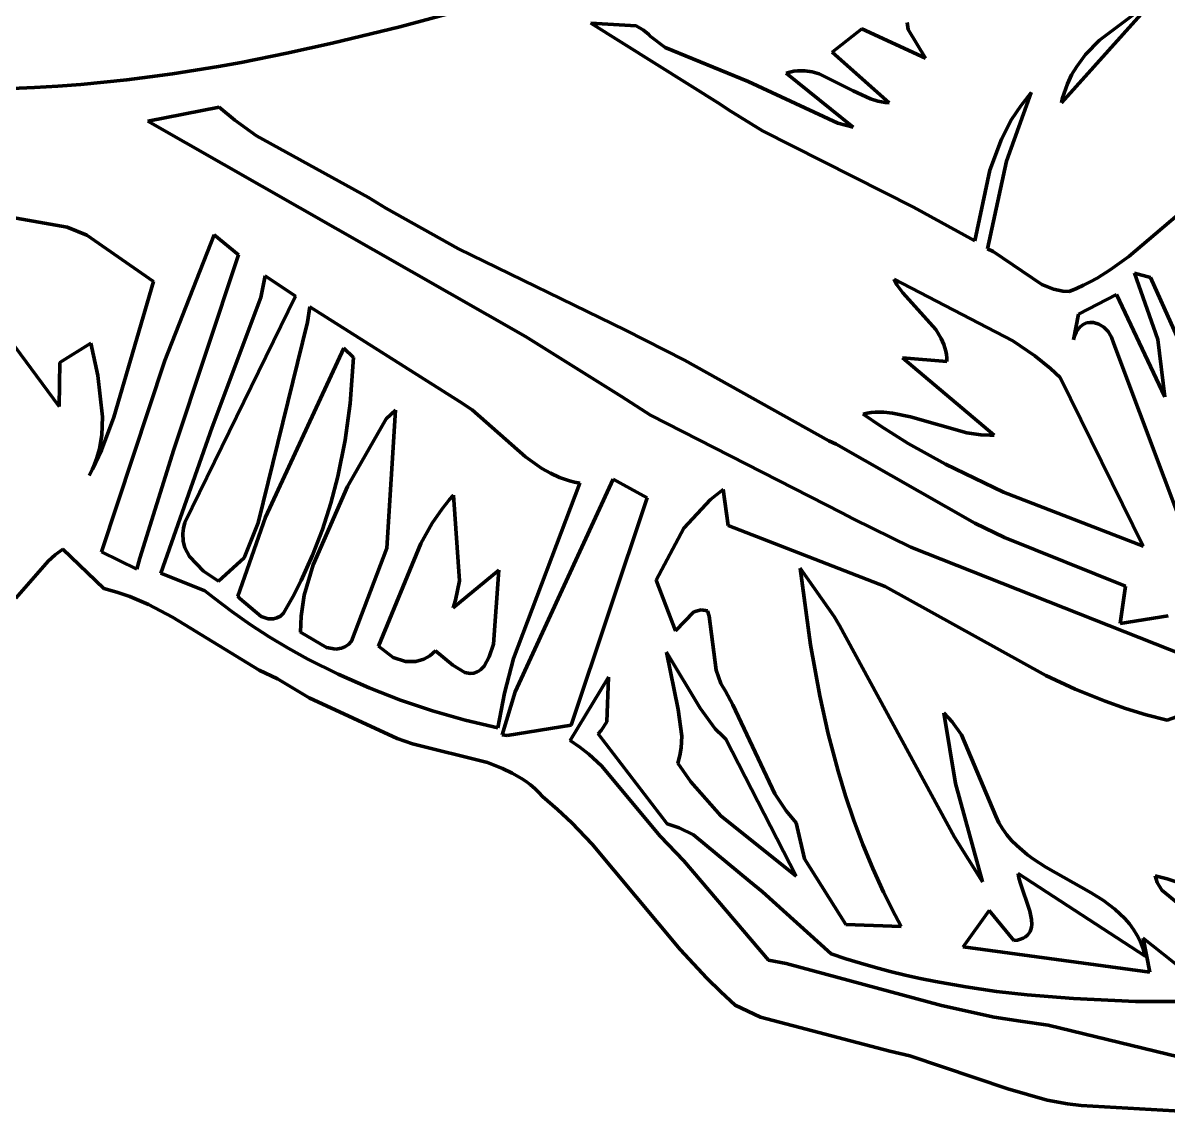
# Model space of a CAD drawing. Header units: millimetres. Extents: x 0 to 14.2, y 0 to 19.5.
# Drawn here: x 9.593 to 10.918, y 1.103 to 2.371 of the extents above; entities that cross this region are included whole.
import ezdxf

# ---------------------------------------------------------------- set-up
doc = ezdxf.new("R2010")
doc.units = ezdxf.units.MM
doc.layers.add('color#010101ff', color=7, linetype='CONTINUOUS', lineweight=100)
doc.layers.add('color#fdfdfdff', color=7, linetype='CONTINUOUS', lineweight=100)

msp = doc.modelspace()

# ---------------------------------------------------------------- linework, layer by layer
at = {"layer": 'color#010101ff'}
for p, q in [((10.0294, 2.366), (10.2105, 2.4152)), ((10.904, 2.3997), (10.7952, 2.2782)), ((10.8391, 2.3507), (10.904, 2.3997)), ((9.951, 2.3471), (10.0294, 2.366)), ((10.3028, 2.3672), (10.2505, 2.3704)), ((10.2505, 2.3704), (10.4002, 2.2766)), ((10.3115, 2.3625), (10.3028, 2.3672)), ((10.3174, 2.3574), (10.3115, 2.3625)), ((10.5639, 2.3638), (10.5296, 2.3367)), ((10.6378, 2.33), (10.5639, 2.3638)), ((10.6166, 2.3711), (10.6178, 2.3632)), ((10.6178, 2.3632), (10.6378, 2.33)), ((9.8986, 2.3356), (9.951, 2.3471)), ((10.3193, 2.3554), (10.3174, 2.3574)), ((10.3365, 2.3421), (10.3193, 2.3554)), ((10.823, 2.334), (10.8391, 2.3507)), ((9.8459, 2.3251), (9.8986, 2.3356)), ((10.4324, 2.3028), (10.3365, 2.3421)), ((10.5296, 2.3367), (10.5956, 2.2782)), ((10.8127, 2.3203), (10.823, 2.334)), ((9.7931, 2.316), (9.8195, 2.3204)), ((9.8195, 2.3204), (9.8459, 2.3251)), ((10.8068, 2.3106), (10.8127, 2.3203)), ((9.7135, 2.3049), (9.7401, 2.3082)), ((9.7401, 2.3082), (9.7666, 2.3119)), ((9.7666, 2.3119), (9.7931, 2.316)), ((10.4808, 2.3138), (10.4763, 2.3125)), ((10.4763, 2.3125), (10.5542, 2.25)), ((10.4852, 2.3147), (10.4808, 2.3138)), ((10.4896, 2.3153), (10.4852, 2.3147)), ((10.4939, 2.3154), (10.4896, 2.3153)), ((10.4981, 2.3153), (10.4939, 2.3154)), ((10.5064, 2.314), (10.4981, 2.3153)), ((10.5145, 2.3117), (10.5064, 2.314)), ((10.554, 2.2921), (10.5145, 2.3117)), ((10.8019, 2.3004), (10.8068, 2.3106)), ((9.5801, 2.2949), (9.6069, 2.2959)), ((9.6069, 2.2959), (9.6336, 2.2975)), ((9.6336, 2.2975), (9.6603, 2.2995)), ((9.6603, 2.2995), (9.6869, 2.302)), ((9.6869, 2.302), (9.7135, 2.3049)), ((10.5364, 2.2546), (10.4324, 2.3028)), ((10.798, 2.2896), (10.8019, 2.3004)), ((10.5742, 2.2828), (10.554, 2.2921)), ((10.5825, 2.2802), (10.5742, 2.2828)), ((10.5912, 2.2786), (10.5825, 2.2802)), ((10.76, 2.2901), (10.7315, 2.2107)), ((10.7479, 2.2749), (10.76, 2.2901)), ((10.7952, 2.2782), (10.7964, 2.2839)), ((10.7964, 2.2839), (10.798, 2.2896)), ((9.8205, 2.2732), (9.738, 2.2572)), ((9.8384, 2.258), (9.8205, 2.2732)), ((10.4002, 2.2766), (10.4098, 2.2702)), ((10.4098, 2.2702), (10.4491, 2.246)), ((10.5956, 2.2782), (10.5912, 2.2786)), ((10.7374, 2.2588), (10.7479, 2.2749)), ((9.738, 2.2572), (10.1747, 2.008)), ((9.8637, 2.24), (9.8384, 2.258)), ((10.5542, 2.25), (10.5364, 2.2546)), ((10.7257, 2.2362), (10.7374, 2.2588)), ((9.9933, 2.1687), (9.8637, 2.24)), ((10.4491, 2.246), (10.6239, 2.1575)), ((10.7121, 2.2002), (10.7257, 2.2362)), ((10.6946, 2.1185), (10.7121, 2.2002)), ((10.7315, 2.2107), (10.7096, 2.1093)), ((9.6446, 2.1342), (9.4308, 2.1722)), ((10.0132, 2.1565), (9.9933, 2.1687)), ((10.8729, 2.1004), (10.9544, 2.1698)), ((10.0975, 2.1093), (10.0132, 2.1565)), ((10.6239, 2.1575), (10.6946, 2.1185)), ((9.6674, 2.1252), (9.6446, 2.1342)), ((9.7445, 2.0716), (9.6674, 2.1252)), ((9.8148, 2.1254), (9.7577, 1.98)), ((9.8426, 2.1024), (9.8148, 2.1254)), ((10.2906, 2.0152), (10.0975, 2.1093)), ((10.7096, 2.1093), (10.7161, 2.1061)), ((9.768, 1.8772), (9.8426, 2.1024)), ((10.7161, 2.1061), (10.7725, 2.0681)), ((10.8513, 2.0849), (10.8729, 2.1004)), ((10.8362, 2.0755), (10.8513, 2.0849)), ((10.898, 2.0761), (10.8795, 2.0813)), ((10.8795, 2.0813), (10.9065, 2.0042)), ((9.6984, 1.9146), (9.7445, 2.0716)), ((9.8736, 2.0781), (9.8687, 2.0529)), ((9.9089, 2.0546), (9.8736, 2.0781)), ((10.6013, 2.074), (10.6047, 2.0676)), ((10.7388, 2.0028), (10.6013, 2.074)), ((10.6047, 2.0676), (10.6113, 2.0583)), ((10.7725, 2.0681), (10.7859, 2.0626)), ((10.8123, 2.0634), (10.8205, 2.0672)), ((10.8205, 2.0672), (10.8284, 2.0712)), ((10.8284, 2.0712), (10.8362, 2.0755)), ((10.9986, 1.8518), (10.898, 2.0761)), ((9.7808, 1.7925), (9.9089, 2.0546)), ((10.6113, 2.0583), (10.6497, 2.0158)), ((10.7859, 2.0626), (10.7966, 2.0603)), ((10.7966, 2.0603), (10.804, 2.06)), ((10.804, 2.06), (10.8123, 2.0634)), ((10.8589, 2.0566), (10.8149, 2.0336)), ((10.9148, 1.9379), (10.8589, 2.0566)), ((9.8687, 2.0529), (9.8123, 1.9028)), ((9.9252, 2.0421), (9.9225, 2.0246)), ((10.0986, 1.9326), (9.9252, 2.0421)), ((10.8149, 2.0336), (10.8089, 2.0038)), ((9.5709, 2.0142), (9.6353, 1.9268)), ((9.9225, 2.0246), (9.8655, 1.7922)), ((10.3588, 1.9804), (10.2906, 2.0152)), ((10.6497, 2.0158), (10.6559, 2.0057)), ((10.8121, 2.0127), (10.8135, 2.0151)), ((10.8135, 2.0151), (10.8166, 2.019)), ((10.8166, 2.019), (10.8202, 2.0217)), ((10.8202, 2.0217), (10.824, 2.0235)), ((10.824, 2.0235), (10.828, 2.0242)), ((10.828, 2.0242), (10.8322, 2.0241)), ((10.8322, 2.0241), (10.8383, 2.0222)), ((10.8383, 2.0222), (10.8441, 2.0186)), ((10.8441, 2.0186), (10.8491, 2.0135)), ((10.1747, 2.008), (10.2859, 1.9384)), ((10.6559, 2.0057), (10.6591, 1.9986)), ((10.7643, 1.9854), (10.7388, 2.0028)), ((10.8089, 2.0038), (10.8098, 2.0071)), ((10.8098, 2.0071), (10.8109, 2.01)), ((10.8109, 2.01), (10.8121, 2.0127)), ((10.8491, 2.0135), (10.853, 2.007)), ((10.853, 2.007), (10.8555, 1.9994)), ((10.9065, 2.0042), (10.9148, 1.9379)), ((9.6359, 1.9778), (9.6718, 2.0002)), ((9.6718, 2.0002), (9.6799, 1.9629)), ((9.874, 1.7988), (9.9648, 1.9944)), ((9.9648, 1.9944), (9.9758, 1.9836)), ((10.6591, 1.9986), (10.6612, 1.991)), ((10.6612, 1.991), (10.6619, 1.9871)), ((10.8555, 1.9994), (10.9437, 1.7653)), ((9.6353, 1.9268), (9.6359, 1.9778)), ((9.7577, 1.98), (9.6842, 1.7585)), ((9.9758, 1.9836), (9.9721, 1.9302)), ((10.5257, 1.887), (10.3588, 1.9804)), ((10.6622, 1.9789), (10.611, 1.983)), ((10.611, 1.983), (10.7173, 1.8936)), ((10.6619, 1.9871), (10.6622, 1.9831)), ((10.6622, 1.9831), (10.6622, 1.9789)), ((10.7823, 1.9709), (10.7643, 1.9854)), ((9.6799, 1.9629), (9.6855, 1.9148)), ((10.7937, 1.9604), (10.7823, 1.9709)), ((10.8897, 1.7652), (10.7937, 1.9604)), ((10.2859, 1.9384), (10.3194, 1.9168)), ((9.9721, 1.9302), (9.9663, 1.8878)), ((10.0138, 1.9126), (10.0245, 1.9226)), ((10.0245, 1.9226), (10.0143, 1.7628)), ((10.1131, 1.9228), (10.0986, 1.9326)), ((10.1749, 1.8687), (10.1131, 1.9228)), ((9.6842, 1.8764), (9.6984, 1.9146)), ((9.6855, 1.9148), (9.6845, 1.8936)), ((9.9691, 1.8341), (10.0138, 1.9126)), ((10.3194, 1.9168), (10.5408, 1.8036)), ((10.5701, 1.919), (10.5656, 1.9178)), ((10.5656, 1.9178), (10.5862, 1.9039)), ((10.5748, 1.9198), (10.5701, 1.919)), ((10.5795, 1.9202), (10.5748, 1.9198)), ((10.5893, 1.9203), (10.5795, 1.9202)), ((10.5994, 1.9193), (10.5893, 1.9203)), ((10.6204, 1.9149), (10.5994, 1.9193)), ((10.6857, 1.8965), (10.6204, 1.9149)), ((9.8123, 1.9028), (9.7529, 1.7339)), ((10.5862, 1.9039), (10.6177, 1.8841)), ((10.7017, 1.894), (10.6857, 1.8965)), ((9.6845, 1.8936), (9.6818, 1.8779)), ((9.9663, 1.8878), (9.9579, 1.846)), ((10.5345, 1.8831), (10.5257, 1.887)), ((10.6947, 1.792), (10.5345, 1.8831)), ((10.6177, 1.8841), (10.6609, 1.86)), ((10.7122, 1.8935), (10.7017, 1.894)), ((10.7173, 1.8936), (10.7122, 1.8935)), ((9.6738, 1.8542), (9.6842, 1.8764)), ((9.6818, 1.8779), (9.6789, 1.8675)), ((9.7286, 1.7513), (9.768, 1.8772)), ((10.1937, 1.8552), (10.1749, 1.8687)), ((9.675, 1.8572), (9.67, 1.847)), ((9.6789, 1.8675), (9.675, 1.8572)), ((10.2037, 1.8495), (10.1937, 1.8552)), ((10.6609, 1.86), (10.7278, 1.8276)), ((9.67, 1.847), (9.6738, 1.8542)), ((9.9579, 1.846), (9.9498, 1.8151)), ((10.2763, 1.8426), (10.1629, 1.5967)), ((10.2143, 1.8447), (10.2037, 1.8495)), ((10.2199, 1.8426), (10.2143, 1.8447)), ((10.2256, 1.8409), (10.2199, 1.8426)), ((10.3157, 1.8211), (10.2763, 1.8426)), ((9.9291, 1.7438), (9.9691, 1.8341)), ((10.161, 1.6351), (10.2376, 1.8382)), ((10.2315, 1.8394), (10.2256, 1.8409)), ((10.2376, 1.8382), (10.2315, 1.8394)), ((10.4034, 1.8307), (10.3889, 1.8194)), ((10.4094, 1.7893), (10.4034, 1.8307)), ((10.0785, 1.8085), (10.087, 1.8191)), ((10.087, 1.8191), (10.0917, 1.8242)), ((10.0917, 1.8242), (10.0984, 1.725)), ((10.2278, 1.558), (10.3157, 1.8211)), ((10.3889, 1.8194), (10.3582, 1.7861)), ((10.7278, 1.8276), (10.8897, 1.7652)), ((9.9498, 1.8151), (9.94, 1.7846)), ((10.067, 1.7918), (10.0785, 1.8085)), ((10.5408, 1.8036), (10.554, 1.7967)), ((9.779, 1.786), (9.7808, 1.7925)), ((9.8419, 1.7074), (9.874, 1.7988)), ((9.8655, 1.7922), (9.8495, 1.7518)), ((10.0539, 1.7683), (10.067, 1.7918)), ((10.5911, 1.7187), (10.4094, 1.7893)), ((10.554, 1.7967), (10.6208, 1.7641)), ((10.7293, 1.7751), (10.6947, 1.792)), ((9.7782, 1.7799), (9.779, 1.786)), ((9.7786, 1.7711), (9.7782, 1.7799)), ((9.94, 1.7846), (9.9286, 1.7547)), ((10.3582, 1.7861), (10.3259, 1.726)), ((9.7808, 1.7631), (9.7786, 1.7711)), ((9.786, 1.7532), (9.7808, 1.7631)), ((10.0143, 1.7628), (9.9737, 1.6552)), ((10.0047, 1.6494), (10.0539, 1.7683)), ((10.6208, 1.7641), (10.9384, 1.6383)), ((10.8692, 1.7191), (10.7293, 1.7751)), ((9.6307, 1.7552), (9.6225, 1.7479)), ((9.6394, 1.7616), (9.6307, 1.7552)), ((9.6868, 1.7163), (9.6394, 1.7616)), ((9.6842, 1.7585), (9.7253, 1.7386)), ((9.7253, 1.7386), (9.7286, 1.7513)), ((9.8021, 1.7364), (9.786, 1.7532)), ((9.8495, 1.7518), (9.8196, 1.7248)), ((9.9286, 1.7547), (9.9154, 1.7255)), ((9.6225, 1.7479), (9.5853, 1.705)), ((9.8196, 1.7248), (9.8021, 1.7364)), ((9.9189, 1.7084), (9.9291, 1.7438)), ((10.0911, 1.694), (10.144, 1.7376)), ((10.144, 1.7376), (10.1377, 1.6518)), ((10.5046, 1.6509), (10.4927, 1.7398)), ((10.4927, 1.7398), (10.5319, 1.6839)), ((9.7529, 1.7339), (9.8039, 1.7136)), ((9.9154, 1.7255), (9.9056, 1.7064)), ((10.0984, 1.725), (10.0939, 1.7028)), ((10.3259, 1.726), (10.3484, 1.6671)), ((9.7022, 1.7121), (9.6868, 1.7163)), ((9.7171, 1.707), (9.7022, 1.7121)), ((9.8039, 1.7136), (9.8141, 1.7054)), ((10.777, 1.6155), (10.5911, 1.7187)), ((10.863, 1.6759), (10.8692, 1.7191)), ((9.7387, 1.6978), (9.7171, 1.707)), ((9.7663, 1.6831), (9.7387, 1.6978)), ((9.8141, 1.7054), (9.8349, 1.6896)), ((9.8444, 1.7045), (9.8419, 1.7074)), ((9.869, 1.6837), (9.8444, 1.7045)), ((9.9056, 1.7064), (9.8949, 1.6876)), ((9.9152, 1.6841), (9.9189, 1.7084)), ((10.0939, 1.7028), (10.0911, 1.694)), ((9.8668, 1.6218), (9.7663, 1.6831)), ((9.8349, 1.6896), (9.8562, 1.6746)), ((9.8772, 1.681), (9.869, 1.6837)), ((9.8912, 1.6843), (9.8873, 1.6821)), ((9.8949, 1.6876), (9.8912, 1.6843)), ((9.9144, 1.6655), (9.9152, 1.6841)), ((10.3484, 1.6671), (10.3695, 1.6894)), ((10.3695, 1.6894), (10.3783, 1.6917)), ((10.3783, 1.6917), (10.3854, 1.6904)), ((10.3854, 1.6904), (10.3874, 1.6842)), ((10.3874, 1.6842), (10.3955, 1.6218)), ((10.5319, 1.6839), (10.5381, 1.6735)), ((10.9184, 1.6847), (10.863, 1.6759)), ((9.8562, 1.6746), (9.8781, 1.6604)), ((9.8833, 1.681), (9.8772, 1.681)), ((9.8873, 1.6821), (9.8833, 1.681)), ((10.5381, 1.6735), (10.6711, 1.4283)), ((9.8781, 1.6604), (9.9004, 1.647)), ((9.9445, 1.648), (9.9144, 1.6655)), ((9.9004, 1.647), (9.9231, 1.6344)), ((9.9555, 1.6462), (9.9445, 1.648)), ((9.9618, 1.6471), (9.9555, 1.6462)), ((9.966, 1.6488), (9.9618, 1.6471)), ((9.9699, 1.6515), (9.966, 1.6488)), ((9.9737, 1.6552), (9.9699, 1.6515)), ((10.0217, 1.6364), (10.0047, 1.6494)), ((10.0708, 1.644), (10.0642, 1.6383)), ((10.0908, 1.6275), (10.0708, 1.644)), ((10.1377, 1.6518), (10.1327, 1.6371)), ((10.5153, 1.5919), (10.5046, 1.6509)), ((9.9231, 1.6344), (9.958, 1.6169)), ((10.0359, 1.6316), (10.0217, 1.6364)), ((10.0479, 1.6316), (10.0359, 1.6316)), ((10.0574, 1.6344), (10.0479, 1.6316)), ((10.0642, 1.6383), (10.0574, 1.6344)), ((10.1327, 1.6371), (10.1272, 1.6265)), ((10.1507, 1.5952), (10.161, 1.6351)), ((10.338, 1.6427), (10.3515, 1.5763)), ((10.377, 1.5777), (10.338, 1.6427)), ((9.8881, 1.6116), (9.8668, 1.6218)), ((9.958, 1.6169), (9.9938, 1.6011)), ((10.1047, 1.619), (10.0908, 1.6275)), ((10.1108, 1.6178), (10.1047, 1.619)), ((10.1149, 1.6181), (10.1108, 1.6178)), ((10.119, 1.6196), (10.1149, 1.6181)), ((10.1211, 1.6208), (10.119, 1.6196)), ((10.1231, 1.6224), (10.1211, 1.6208)), ((10.1252, 1.6243), (10.1231, 1.6224)), ((10.1272, 1.6265), (10.1252, 1.6243)), ((10.3955, 1.6218), (10.4009, 1.6061)), ((9.9247, 1.5896), (9.8881, 1.6116)), ((10.2711, 1.6135), (10.2266, 1.5402)), ((10.269, 1.5621), (10.2711, 1.6135)), ((10.4009, 1.6061), (10.4061, 1.5973)), ((10.811, 1.5998), (10.777, 1.6155)), ((9.9938, 1.6011), (10.0302, 1.587)), ((10.1446, 1.5649), (10.1507, 1.5952)), ((10.1629, 1.5967), (10.1478, 1.547)), ((10.4061, 1.5973), (10.4149, 1.5817)), ((10.5251, 1.5481), (10.5153, 1.5919)), ((10.8457, 1.5858), (10.811, 1.5998)), ((10.0263, 1.5427), (9.9247, 1.5896)), ((10.0302, 1.587), (10.0673, 1.5746)), ((10.3942, 1.5538), (10.377, 1.5777)), ((10.4149, 1.5817), (10.4632, 1.4787)), ((10.8692, 1.5775), (10.8457, 1.5858)), ((10.8931, 1.5702), (10.8692, 1.5775)), ((10.0673, 1.5746), (10.105, 1.5638)), ((10.105, 1.5638), (10.143, 1.5548)), ((10.143, 1.5548), (10.1446, 1.5649)), ((10.3515, 1.5763), (10.3556, 1.5453)), ((10.6725, 1.4904), (10.6588, 1.5722)), ((10.6588, 1.5722), (10.6685, 1.5619)), ((10.9175, 1.564), (10.8931, 1.5702)), ((10.928, 1.5676), (10.9175, 1.564)), ((10.1536, 1.5461), (10.2278, 1.558)), ((10.259, 1.548), (10.2626, 1.5518)), ((10.2626, 1.5518), (10.269, 1.5621)), ((10.4034, 1.5448), (10.3942, 1.5538)), ((10.6685, 1.5619), (10.6795, 1.547)), ((10.0441, 1.5366), (10.0263, 1.5427)), ((10.1478, 1.547), (10.1536, 1.5461)), ((10.2266, 1.5402), (10.2377, 1.5326)), ((10.3389, 1.4439), (10.259, 1.548)), ((10.3556, 1.5453), (10.3551, 1.532)), ((10.4068, 1.542), (10.4034, 1.5448)), ((10.4879, 1.3832), (10.4068, 1.542)), ((10.5365, 1.5047), (10.5251, 1.5481)), ((10.6795, 1.547), (10.7189, 1.4527)), ((10.1308, 1.5147), (10.0441, 1.5366)), ((10.2377, 1.5326), (10.2481, 1.5244)), ((10.2481, 1.5244), (10.2627, 1.511)), ((10.3551, 1.532), (10.3536, 1.523)), ((10.1484, 1.5081), (10.1308, 1.5147)), ((10.2627, 1.511), (10.3305, 1.4298)), ((10.3536, 1.523), (10.3512, 1.514)), ((10.3512, 1.514), (10.3662, 1.4926)), ((10.1596, 1.5027), (10.1484, 1.5081)), ((10.1704, 1.4964), (10.1596, 1.5027)), ((10.5452, 1.4761), (10.5365, 1.5047)), ((10.1756, 1.4928), (10.1704, 1.4964)), ((10.1806, 1.4889), (10.1756, 1.4928)), ((10.1855, 1.4848), (10.1806, 1.4889)), ((10.1902, 1.4802), (10.1855, 1.4848)), ((10.3662, 1.4926), (10.4009, 1.4532)), ((10.7037, 1.3769), (10.6725, 1.4904)), ((10.1947, 1.4754), (10.1902, 1.4802)), ((10.212, 1.4605), (10.1947, 1.4754)), ((10.4632, 1.4787), (10.4764, 1.4589)), ((10.5547, 1.4478), (10.5452, 1.4761)), ((10.2285, 1.4449), (10.212, 1.4605)), ((10.4764, 1.4589), (10.488, 1.4451)), ((10.252, 1.4204), (10.2285, 1.4449)), ((10.4009, 1.4532), (10.4879, 1.3832)), ((10.488, 1.4451), (10.4977, 1.4032)), ((10.5652, 1.4198), (10.5547, 1.4478)), ((10.7189, 1.4527), (10.7227, 1.445)), ((10.7227, 1.445), (10.7271, 1.4377)), ((10.3526, 1.4394), (10.3389, 1.4439)), ((10.3693, 1.4311), (10.3526, 1.4394)), ((10.4345, 1.377), (10.3693, 1.4311)), ((10.7271, 1.4377), (10.732, 1.431)), ((10.3539, 1.2985), (10.252, 1.4204)), ((10.3305, 1.4298), (10.3579, 1.4009)), ((10.5766, 1.3922), (10.5652, 1.4198)), ((10.6711, 1.4283), (10.7037, 1.3769)), ((10.732, 1.431), (10.7374, 1.4247)), ((10.7374, 1.4247), (10.7432, 1.4188)), ((10.7432, 1.4188), (10.7494, 1.4133)), ((10.7494, 1.4133), (10.7559, 1.4081)), ((10.7559, 1.4081), (10.7627, 1.4031)), ((10.3579, 1.4009), (10.4561, 1.2862)), ((10.4977, 1.4032), (10.5455, 1.3273)), ((10.589, 1.365), (10.5766, 1.3922)), ((10.7627, 1.4031), (10.7769, 1.3939)), ((10.7769, 1.3939), (10.8293, 1.3642)), ((10.892, 1.2906), (10.7451, 1.3864)), ((10.7451, 1.3864), (10.7457, 1.3815)), ((10.7457, 1.3815), (10.7472, 1.3759)), ((10.9059, 1.3761), (10.9035, 1.3839)), ((10.9035, 1.3839), (10.9173, 1.3802)), ((10.9173, 1.3802), (10.9311, 1.3755)), ((10.4491, 1.3652), (10.4345, 1.377)), ((10.5284, 1.2935), (10.4491, 1.3652)), ((10.6025, 1.3381), (10.589, 1.365)), ((10.7472, 1.3759), (10.7584, 1.343)), ((10.911, 1.3673), (10.9059, 1.3761)), ((10.9306, 1.3513), (10.911, 1.3673)), ((10.8293, 1.3642), (10.8435, 1.3552)), ((10.8435, 1.3552), (10.8502, 1.3503)), ((10.7115, 1.3437), (10.6811, 1.3017)), ((10.7401, 1.3087), (10.7115, 1.3437)), ((10.7584, 1.343), (10.7604, 1.3333)), ((10.8502, 1.3503), (10.8566, 1.3453)), ((10.8566, 1.3453), (10.8627, 1.3399)), ((10.8627, 1.3399), (10.8684, 1.3342)), ((10.5455, 1.3273), (10.6097, 1.3249)), ((10.6097, 1.3249), (10.6025, 1.3381)), ((10.7606, 1.3273), (10.7602, 1.3245)), ((10.7604, 1.3333), (10.7606, 1.3273)), ((10.8684, 1.3342), (10.8737, 1.3281)), ((10.8737, 1.3281), (10.8785, 1.3216)), ((10.7535, 1.3132), (10.7509, 1.3117)), ((10.7556, 1.3151), (10.7535, 1.3132)), ((10.7573, 1.3171), (10.7556, 1.3151)), ((10.7587, 1.3194), (10.7573, 1.3171)), ((10.7596, 1.3218), (10.7587, 1.3194)), ((10.7602, 1.3245), (10.7596, 1.3218)), ((10.8785, 1.3216), (10.8828, 1.3146)), ((10.8828, 1.3146), (10.8865, 1.3072)), ((10.6811, 1.3017), (10.8974, 1.2723)), ((10.7442, 1.3094), (10.7401, 1.3087)), ((10.7478, 1.3104), (10.7442, 1.3094)), ((10.7509, 1.3117), (10.7478, 1.3104)), ((10.8865, 1.3072), (10.8896, 1.2992)), ((10.8974, 1.2723), (10.8894, 1.3117)), ((10.8894, 1.3117), (10.9363, 1.2745)), ((10.8896, 1.2992), (10.892, 1.2906)), ((10.3845, 1.2651), (10.3539, 1.2985)), ((10.4561, 1.2862), (10.4764, 1.2823)), ((10.5454, 1.2878), (10.5284, 1.2935)), ((10.5625, 1.2825), (10.5454, 1.2878)), ((10.4764, 1.2823), (10.6564, 1.2335)), ((10.5797, 1.2776), (10.5625, 1.2825)), ((10.597, 1.273), (10.5797, 1.2776)), ((10.6143, 1.2688), (10.597, 1.273)), ((10.4007, 1.2493), (10.3845, 1.2651)), ((10.6317, 1.2649), (10.6143, 1.2688)), ((10.6492, 1.2613), (10.6317, 1.2649)), ((10.6844, 1.2551), (10.6492, 1.2613)), ((10.4176, 1.2341), (10.4007, 1.2493)), ((10.7198, 1.25), (10.6844, 1.2551)), ((10.7553, 1.246), (10.7198, 1.25)), ((10.8089, 1.2416), (10.7553, 1.246)), ((10.4467, 1.2203), (10.4176, 1.2341)), ((10.6564, 1.2335), (10.717, 1.22)), ((10.8807, 1.2384), (10.8089, 1.2416)), ((11.0419, 1.2382), (10.8807, 1.2384)), ((10.5965, 1.1808), (10.4467, 1.2203)), ((10.717, 1.22), (10.7478, 1.2154)), ((10.7478, 1.2154), (10.7798, 1.2108)), ((10.7798, 1.2108), (10.9303, 1.1742)), ((10.6197, 1.1755), (10.5965, 1.1808)), ((10.7328, 1.1371), (10.6197, 1.1755)), ((10.7786, 1.1241), (10.7328, 1.1371)), ((10.8021, 1.1198), (10.7786, 1.1241)), ((10.818, 1.118), (10.8021, 1.1198)), ((11.0709, 1.1034), (10.818, 1.118))]:
    msp.add_line(p, q, dxfattribs=at)
at = {"layer": 'color#fdfdfdff'}
for p, q in [((10.2105, 2.4152), (10.0294, 2.366)), ((10.7952, 2.2782), (10.904, 2.3997)), ((10.904, 2.3997), (10.8391, 2.3507)), ((10.0294, 2.366), (9.951, 2.3471)), ((10.4002, 2.2766), (10.2505, 2.3704)), ((10.2505, 2.3704), (10.3028, 2.3672)), ((10.3028, 2.3672), (10.3115, 2.3625)), ((10.3115, 2.3625), (10.3174, 2.3574)), ((10.5296, 2.3367), (10.5639, 2.3638)), ((10.5639, 2.3638), (10.6378, 2.33)), ((10.6178, 2.3632), (10.6166, 2.3711)), ((10.6378, 2.33), (10.6178, 2.3632)), ((9.951, 2.3471), (9.8986, 2.3356)), ((10.3174, 2.3574), (10.3193, 2.3554)), ((10.3193, 2.3554), (10.3365, 2.3421)), ((10.8391, 2.3507), (10.823, 2.334)), ((9.8986, 2.3356), (9.8459, 2.3251)), ((10.3365, 2.3421), (10.4324, 2.3028)), ((10.5956, 2.2782), (10.5296, 2.3367)), ((10.823, 2.334), (10.8127, 2.3203)), ((9.8195, 2.3204), (9.7931, 2.316)), ((9.8459, 2.3251), (9.8195, 2.3204)), ((10.8127, 2.3203), (10.8068, 2.3106)), ((9.7401, 2.3082), (9.7135, 2.3049)), ((9.7666, 2.3119), (9.7401, 2.3082)), ((9.7931, 2.316), (9.7666, 2.3119)), ((10.4763, 2.3125), (10.4808, 2.3138)), ((10.5542, 2.25), (10.4763, 2.3125)), ((10.4808, 2.3138), (10.4852, 2.3147)), ((10.4852, 2.3147), (10.4896, 2.3153)), ((10.4896, 2.3153), (10.4939, 2.3154)), ((10.4939, 2.3154), (10.4981, 2.3153)), ((10.4981, 2.3153), (10.5064, 2.314)), ((10.5064, 2.314), (10.5145, 2.3117)), ((10.5145, 2.3117), (10.554, 2.2921)), ((10.8068, 2.3106), (10.8019, 2.3004)), ((9.6069, 2.2959), (9.5801, 2.2949)), ((9.6336, 2.2975), (9.6069, 2.2959)), ((9.6603, 2.2995), (9.6336, 2.2975)), ((9.6869, 2.302), (9.6603, 2.2995)), ((9.7135, 2.3049), (9.6869, 2.302)), ((10.4324, 2.3028), (10.5364, 2.2546)), ((10.8019, 2.3004), (10.798, 2.2896)), ((10.554, 2.2921), (10.5742, 2.2828)), ((10.5742, 2.2828), (10.5825, 2.2802)), ((10.5825, 2.2802), (10.5912, 2.2786)), ((10.7315, 2.2107), (10.76, 2.2901)), ((10.76, 2.2901), (10.7479, 2.2749)), ((10.7964, 2.2839), (10.7952, 2.2782)), ((10.798, 2.2896), (10.7964, 2.2839)), ((9.738, 2.2572), (9.8205, 2.2732)), ((9.8205, 2.2732), (9.8384, 2.258)), ((10.4098, 2.2702), (10.4002, 2.2766)), ((10.4491, 2.246), (10.4098, 2.2702)), ((10.5912, 2.2786), (10.5956, 2.2782)), ((10.7479, 2.2749), (10.7374, 2.2588)), ((10.1747, 2.008), (9.738, 2.2572)), ((9.8384, 2.258), (9.8637, 2.24)), ((10.5364, 2.2546), (10.5542, 2.25)), ((10.7374, 2.2588), (10.7257, 2.2362)), ((9.8637, 2.24), (9.9933, 2.1687)), ((10.6239, 2.1575), (10.4491, 2.246)), ((10.7257, 2.2362), (10.7121, 2.2002)), ((10.7121, 2.2002), (10.6946, 2.1185)), ((10.7096, 2.1093), (10.7315, 2.2107)), ((9.4308, 2.1722), (9.6446, 2.1342)), ((9.9933, 2.1687), (10.0132, 2.1565)), ((10.9544, 2.1698), (10.8729, 2.1004)), ((10.0132, 2.1565), (10.0975, 2.1093)), ((10.6946, 2.1185), (10.6239, 2.1575)), ((9.6446, 2.1342), (9.6674, 2.1252)), ((9.6674, 2.1252), (9.7445, 2.0716)), ((9.7577, 1.98), (9.8148, 2.1254)), ((9.8148, 2.1254), (9.8426, 2.1024)), ((10.0975, 2.1093), (10.2906, 2.0152)), ((10.7161, 2.1061), (10.7096, 2.1093)), ((9.8426, 2.1024), (9.768, 1.8772)), ((10.7725, 2.0681), (10.7161, 2.1061)), ((10.8729, 2.1004), (10.8513, 2.0849)), ((10.8513, 2.0849), (10.8362, 2.0755)), ((10.9065, 2.0042), (10.8795, 2.0813)), ((10.8795, 2.0813), (10.898, 2.0761)), ((9.7445, 2.0716), (9.6984, 1.9146)), ((9.8687, 2.0529), (9.8736, 2.0781)), ((9.8736, 2.0781), (9.9089, 2.0546)), ((10.6013, 2.074), (10.7388, 2.0028)), ((10.6047, 2.0676), (10.6013, 2.074)), ((10.6113, 2.0583), (10.6047, 2.0676)), ((10.7859, 2.0626), (10.7725, 2.0681)), ((10.8205, 2.0672), (10.8123, 2.0634)), ((10.8284, 2.0712), (10.8205, 2.0672)), ((10.8362, 2.0755), (10.8284, 2.0712)), ((10.898, 2.0761), (10.9986, 1.8518)), ((9.9089, 2.0546), (9.7808, 1.7925)), ((10.6497, 2.0158), (10.6113, 2.0583)), ((10.7966, 2.0603), (10.7859, 2.0626)), ((10.804, 2.06), (10.7966, 2.0603)), ((10.8123, 2.0634), (10.804, 2.06)), ((10.8149, 2.0336), (10.8589, 2.0566)), ((10.8589, 2.0566), (10.9148, 1.9379)), ((9.8123, 1.9028), (9.8687, 2.0529)), ((9.9225, 2.0246), (9.9252, 2.0421)), ((9.9252, 2.0421), (10.0986, 1.9326)), ((10.8089, 2.0038), (10.8149, 2.0336)), ((9.6353, 1.9268), (9.5709, 2.0142)), ((9.8655, 1.7922), (9.9225, 2.0246)), ((10.2906, 2.0152), (10.3588, 1.9804)), ((10.6559, 2.0057), (10.6497, 2.0158)), ((10.8135, 2.0151), (10.8121, 2.0127)), ((10.8166, 2.019), (10.8135, 2.0151)), ((10.8202, 2.0217), (10.8166, 2.019)), ((10.824, 2.0235), (10.8202, 2.0217)), ((10.828, 2.0242), (10.824, 2.0235)), ((10.8322, 2.0241), (10.828, 2.0242)), ((10.8383, 2.0222), (10.8322, 2.0241)), ((10.8441, 2.0186), (10.8383, 2.0222)), ((10.8491, 2.0135), (10.8441, 2.0186)), ((10.2859, 1.9384), (10.1747, 2.008)), ((10.6591, 1.9986), (10.6559, 2.0057)), ((10.7388, 2.0028), (10.7643, 1.9854)), ((10.8098, 2.0071), (10.8089, 2.0038)), ((10.8109, 2.01), (10.8098, 2.0071)), ((10.8121, 2.0127), (10.8109, 2.01)), ((10.853, 2.007), (10.8491, 2.0135)), ((10.8555, 1.9994), (10.853, 2.007)), ((10.9148, 1.9379), (10.9065, 2.0042)), ((9.6718, 2.0002), (9.6359, 1.9778)), ((9.6799, 1.9629), (9.6718, 2.0002)), ((9.9648, 1.9944), (9.874, 1.7988)), ((9.9758, 1.9836), (9.9648, 1.9944)), ((10.6612, 1.991), (10.6591, 1.9986)), ((10.6619, 1.9871), (10.6612, 1.991)), ((10.9437, 1.7653), (10.8555, 1.9994)), ((9.6359, 1.9778), (9.6353, 1.9268)), ((9.6842, 1.7585), (9.7577, 1.98)), ((9.9721, 1.9302), (9.9758, 1.9836)), ((10.3588, 1.9804), (10.5257, 1.887)), ((10.7173, 1.8936), (10.611, 1.983)), ((10.611, 1.983), (10.6622, 1.9789)), ((10.6622, 1.9831), (10.6619, 1.9871)), ((10.6622, 1.9789), (10.6622, 1.9831)), ((10.7643, 1.9854), (10.7823, 1.9709)), ((9.6855, 1.9148), (9.6799, 1.9629)), ((10.7823, 1.9709), (10.7937, 1.9604)), ((10.7937, 1.9604), (10.8897, 1.7652)), ((10.3194, 1.9168), (10.2859, 1.9384)), ((9.9663, 1.8878), (9.9721, 1.9302)), ((10.0245, 1.9226), (10.0138, 1.9126)), ((10.0143, 1.7628), (10.0245, 1.9226)), ((10.0986, 1.9326), (10.1131, 1.9228)), ((10.1131, 1.9228), (10.1749, 1.8687)), ((9.6984, 1.9146), (9.6842, 1.8764)), ((9.6845, 1.8936), (9.6855, 1.9148)), ((10.0138, 1.9126), (9.9691, 1.8341)), ((10.5408, 1.8036), (10.3194, 1.9168)), ((10.5656, 1.9178), (10.5701, 1.919)), ((10.5862, 1.9039), (10.5656, 1.9178)), ((10.5701, 1.919), (10.5748, 1.9198)), ((10.5748, 1.9198), (10.5795, 1.9202)), ((10.5795, 1.9202), (10.5893, 1.9203)), ((10.5893, 1.9203), (10.5994, 1.9193)), ((10.5994, 1.9193), (10.6204, 1.9149)), ((10.6204, 1.9149), (10.6857, 1.8965)), ((9.7529, 1.7339), (9.8123, 1.9028)), ((10.6177, 1.8841), (10.5862, 1.9039)), ((10.6857, 1.8965), (10.7017, 1.894)), ((9.6818, 1.8779), (9.6845, 1.8936)), ((9.9579, 1.846), (9.9663, 1.8878)), ((10.5257, 1.887), (10.5345, 1.8831)), ((10.5345, 1.8831), (10.6947, 1.792)), ((10.6609, 1.86), (10.6177, 1.8841)), ((10.7017, 1.894), (10.7122, 1.8935)), ((10.7122, 1.8935), (10.7173, 1.8936)), ((9.6842, 1.8764), (9.6738, 1.8542)), ((9.6789, 1.8675), (9.6818, 1.8779)), ((9.768, 1.8772), (9.7286, 1.7513)), ((10.1749, 1.8687), (10.1937, 1.8552)), ((9.67, 1.847), (9.675, 1.8572)), ((9.675, 1.8572), (9.6789, 1.8675)), ((10.1937, 1.8552), (10.2037, 1.8495)), ((10.7278, 1.8276), (10.6609, 1.86)), ((9.6738, 1.8542), (9.67, 1.847)), ((9.9498, 1.8151), (9.9579, 1.846)), ((10.1629, 1.5967), (10.2763, 1.8426)), ((10.2037, 1.8495), (10.2143, 1.8447)), ((10.2143, 1.8447), (10.2199, 1.8426)), ((10.2199, 1.8426), (10.2256, 1.8409)), ((10.2763, 1.8426), (10.3157, 1.8211)), ((9.9691, 1.8341), (9.9291, 1.7438)), ((10.2376, 1.8382), (10.161, 1.6351)), ((10.2256, 1.8409), (10.2315, 1.8394)), ((10.2315, 1.8394), (10.2376, 1.8382)), ((10.3889, 1.8194), (10.4034, 1.8307)), ((10.4034, 1.8307), (10.4094, 1.7893)), ((10.087, 1.8191), (10.0785, 1.8085)), ((10.0917, 1.8242), (10.087, 1.8191)), ((10.0984, 1.725), (10.0917, 1.8242)), ((10.3157, 1.8211), (10.2278, 1.558)), ((10.3582, 1.7861), (10.3889, 1.8194)), ((10.8897, 1.7652), (10.7278, 1.8276)), ((9.94, 1.7846), (9.9498, 1.8151)), ((10.0785, 1.8085), (10.067, 1.7918)), ((10.554, 1.7967), (10.5408, 1.8036)), ((9.7808, 1.7925), (9.779, 1.786)), ((9.874, 1.7988), (9.8419, 1.7074)), ((9.8495, 1.7518), (9.8655, 1.7922)), ((10.067, 1.7918), (10.0539, 1.7683)), ((10.4094, 1.7893), (10.5911, 1.7187)), ((10.6208, 1.7641), (10.554, 1.7967)), ((10.6947, 1.792), (10.7293, 1.7751)), ((9.779, 1.786), (9.7782, 1.7799)), ((9.7782, 1.7799), (9.7786, 1.7711)), ((9.9286, 1.7547), (9.94, 1.7846)), ((10.3259, 1.726), (10.3582, 1.7861)), ((9.7786, 1.7711), (9.7808, 1.7631)), ((9.7808, 1.7631), (9.786, 1.7532)), ((9.9737, 1.6552), (10.0143, 1.7628)), ((10.0539, 1.7683), (10.0047, 1.6494)), ((10.9384, 1.6383), (10.6208, 1.7641)), ((10.7293, 1.7751), (10.8692, 1.7191)), ((9.6225, 1.7479), (9.6307, 1.7552)), ((9.6307, 1.7552), (9.6394, 1.7616)), ((9.6394, 1.7616), (9.6868, 1.7163)), ((9.7253, 1.7386), (9.6842, 1.7585)), ((9.7286, 1.7513), (9.7253, 1.7386)), ((9.786, 1.7532), (9.8021, 1.7364)), ((9.8196, 1.7248), (9.8495, 1.7518)), ((9.9154, 1.7255), (9.9286, 1.7547)), ((9.5853, 1.705), (9.6225, 1.7479)), ((9.8021, 1.7364), (9.8196, 1.7248)), ((9.9291, 1.7438), (9.9189, 1.7084)), ((10.144, 1.7376), (10.0911, 1.694)), ((10.1377, 1.6518), (10.144, 1.7376)), ((10.5319, 1.6839), (10.4927, 1.7398)), ((10.4927, 1.7398), (10.5046, 1.6509)), ((9.8039, 1.7136), (9.7529, 1.7339)), ((9.9056, 1.7064), (9.9154, 1.7255)), ((10.0939, 1.7028), (10.0984, 1.725)), ((10.3484, 1.6671), (10.3259, 1.726)), ((9.6868, 1.7163), (9.7022, 1.7121)), ((9.7022, 1.7121), (9.7171, 1.707)), ((9.8141, 1.7054), (9.8039, 1.7136)), ((10.5911, 1.7187), (10.777, 1.6155)), ((10.8692, 1.7191), (10.863, 1.6759)), ((9.7171, 1.707), (9.7387, 1.6978)), ((9.7387, 1.6978), (9.7663, 1.6831)), ((9.8349, 1.6896), (9.8141, 1.7054)), ((9.8419, 1.7074), (9.8444, 1.7045)), ((9.8444, 1.7045), (9.869, 1.6837)), ((9.8949, 1.6876), (9.9056, 1.7064)), ((9.9189, 1.7084), (9.9152, 1.6841)), ((10.0911, 1.694), (10.0939, 1.7028)), ((9.7663, 1.6831), (9.8668, 1.6218)), ((9.8562, 1.6746), (9.8349, 1.6896)), ((9.869, 1.6837), (9.8772, 1.681)), ((9.8873, 1.6821), (9.8912, 1.6843)), ((9.8912, 1.6843), (9.8949, 1.6876)), ((9.9152, 1.6841), (9.9144, 1.6655)), ((10.3695, 1.6894), (10.3484, 1.6671)), ((10.3783, 1.6917), (10.3695, 1.6894)), ((10.3854, 1.6904), (10.3783, 1.6917)), ((10.3874, 1.6842), (10.3854, 1.6904)), ((10.3955, 1.6218), (10.3874, 1.6842)), ((10.5381, 1.6735), (10.5319, 1.6839)), ((10.863, 1.6759), (10.9184, 1.6847)), ((9.8781, 1.6604), (9.8562, 1.6746)), ((9.8772, 1.681), (9.8833, 1.681)), ((9.8833, 1.681), (9.8873, 1.6821)), ((10.6711, 1.4283), (10.5381, 1.6735)), ((9.9004, 1.647), (9.8781, 1.6604)), ((9.9144, 1.6655), (9.9445, 1.648)), ((9.9231, 1.6344), (9.9004, 1.647)), ((9.9445, 1.648), (9.9555, 1.6462)), ((9.9555, 1.6462), (9.9618, 1.6471)), ((9.9618, 1.6471), (9.966, 1.6488)), ((9.966, 1.6488), (9.9699, 1.6515)), ((9.9699, 1.6515), (9.9737, 1.6552)), ((10.0047, 1.6494), (10.0217, 1.6364)), ((10.0642, 1.6383), (10.0708, 1.644)), ((10.0708, 1.644), (10.0908, 1.6275)), ((10.1327, 1.6371), (10.1377, 1.6518)), ((10.5046, 1.6509), (10.5153, 1.5919)), ((9.958, 1.6169), (9.9231, 1.6344)), ((10.0217, 1.6364), (10.0359, 1.6316)), ((10.0359, 1.6316), (10.0479, 1.6316)), ((10.0479, 1.6316), (10.0574, 1.6344)), ((10.0574, 1.6344), (10.0642, 1.6383)), ((10.1272, 1.6265), (10.1327, 1.6371)), ((10.161, 1.6351), (10.1507, 1.5952)), ((10.338, 1.6427), (10.377, 1.5777)), ((10.3515, 1.5763), (10.338, 1.6427)), ((9.8668, 1.6218), (9.8881, 1.6116)), ((9.9938, 1.6011), (9.958, 1.6169)), ((10.0908, 1.6275), (10.1047, 1.619)), ((10.1047, 1.619), (10.1108, 1.6178)), ((10.1108, 1.6178), (10.1149, 1.6181)), ((10.1149, 1.6181), (10.119, 1.6196)), ((10.119, 1.6196), (10.1211, 1.6208)), ((10.1211, 1.6208), (10.1231, 1.6224)), ((10.1231, 1.6224), (10.1252, 1.6243)), ((10.1252, 1.6243), (10.1272, 1.6265)), ((10.4009, 1.6061), (10.3955, 1.6218)), ((9.8881, 1.6116), (9.9247, 1.5896)), ((10.2266, 1.5402), (10.2711, 1.6135)), ((10.2711, 1.6135), (10.269, 1.5621)), ((10.4061, 1.5973), (10.4009, 1.6061)), ((10.777, 1.6155), (10.811, 1.5998)), ((10.0302, 1.587), (9.9938, 1.6011)), ((10.1507, 1.5952), (10.1446, 1.5649)), ((10.1478, 1.547), (10.1629, 1.5967)), ((10.4149, 1.5817), (10.4061, 1.5973)), ((10.5153, 1.5919), (10.5251, 1.5481)), ((10.811, 1.5998), (10.8457, 1.5858)), ((9.9247, 1.5896), (10.0263, 1.5427)), ((10.0673, 1.5746), (10.0302, 1.587)), ((10.377, 1.5777), (10.3942, 1.5538)), ((10.4632, 1.4787), (10.4149, 1.5817)), ((10.8457, 1.5858), (10.8692, 1.5775)), ((10.8692, 1.5775), (10.8931, 1.5702)), ((10.105, 1.5638), (10.0673, 1.5746)), ((10.143, 1.5548), (10.105, 1.5638)), ((10.1446, 1.5649), (10.143, 1.5548)), ((10.3556, 1.5453), (10.3515, 1.5763)), ((10.6685, 1.5619), (10.6588, 1.5722)), ((10.6588, 1.5722), (10.6725, 1.4904)), ((10.8931, 1.5702), (10.9175, 1.564)), ((10.9175, 1.564), (10.928, 1.5676)), ((10.2278, 1.558), (10.1536, 1.5461)), ((10.2626, 1.5518), (10.259, 1.548)), ((10.269, 1.5621), (10.2626, 1.5518)), ((10.3942, 1.5538), (10.4034, 1.5448)), ((10.6795, 1.547), (10.6685, 1.5619)), ((10.0263, 1.5427), (10.0441, 1.5366)), ((10.1536, 1.5461), (10.1478, 1.547)), ((10.2377, 1.5326), (10.2266, 1.5402)), ((10.259, 1.548), (10.3389, 1.4439)), ((10.3551, 1.532), (10.3556, 1.5453)), ((10.4034, 1.5448), (10.4068, 1.542)), ((10.4068, 1.542), (10.4879, 1.3832)), ((10.5251, 1.5481), (10.5365, 1.5047)), ((10.7189, 1.4527), (10.6795, 1.547)), ((10.0441, 1.5366), (10.1308, 1.5147)), ((10.2481, 1.5244), (10.2377, 1.5326)), ((10.2627, 1.511), (10.2481, 1.5244)), ((10.3536, 1.523), (10.3551, 1.532)), ((10.1308, 1.5147), (10.1484, 1.5081)), ((10.3305, 1.4298), (10.2627, 1.511)), ((10.3512, 1.514), (10.3536, 1.523)), ((10.3662, 1.4926), (10.3512, 1.514)), ((10.1484, 1.5081), (10.1596, 1.5027)), ((10.1596, 1.5027), (10.1704, 1.4964)), ((10.5365, 1.5047), (10.5452, 1.4761)), ((10.1704, 1.4964), (10.1756, 1.4928)), ((10.1756, 1.4928), (10.1806, 1.4889)), ((10.1806, 1.4889), (10.1855, 1.4848)), ((10.1855, 1.4848), (10.1902, 1.4802)), ((10.4009, 1.4532), (10.3662, 1.4926)), ((10.6725, 1.4904), (10.7037, 1.3769)), ((10.1902, 1.4802), (10.1947, 1.4754)), ((10.1947, 1.4754), (10.212, 1.4605)), ((10.4764, 1.4589), (10.4632, 1.4787)), ((10.5452, 1.4761), (10.5547, 1.4478)), ((10.212, 1.4605), (10.2285, 1.4449)), ((10.488, 1.4451), (10.4764, 1.4589)), ((10.2285, 1.4449), (10.252, 1.4204)), ((10.4879, 1.3832), (10.4009, 1.4532)), ((10.4977, 1.4032), (10.488, 1.4451)), ((10.5547, 1.4478), (10.5652, 1.4198)), ((10.7227, 1.445), (10.7189, 1.4527)), ((10.7271, 1.4377), (10.7227, 1.445)), ((10.3389, 1.4439), (10.3526, 1.4394)), ((10.3526, 1.4394), (10.3693, 1.4311)), ((10.3693, 1.4311), (10.4345, 1.377)), ((10.732, 1.431), (10.7271, 1.4377)), ((10.252, 1.4204), (10.3539, 1.2985)), ((10.3579, 1.4009), (10.3305, 1.4298)), ((10.5652, 1.4198), (10.5766, 1.3922)), ((10.7037, 1.3769), (10.6711, 1.4283)), ((10.7374, 1.4247), (10.732, 1.431)), ((10.7432, 1.4188), (10.7374, 1.4247)), ((10.7494, 1.4133), (10.7432, 1.4188)), ((10.7559, 1.4081), (10.7494, 1.4133)), ((10.7627, 1.4031), (10.7559, 1.4081)), ((10.4561, 1.2862), (10.3579, 1.4009)), ((10.5455, 1.3273), (10.4977, 1.4032)), ((10.5766, 1.3922), (10.589, 1.365)), ((10.7769, 1.3939), (10.7627, 1.4031)), ((10.8293, 1.3642), (10.7769, 1.3939)), ((10.7457, 1.3815), (10.7451, 1.3864)), ((10.7451, 1.3864), (10.892, 1.2906)), ((10.7472, 1.3759), (10.7457, 1.3815)), ((10.9173, 1.3802), (10.9035, 1.3839)), ((10.9035, 1.3839), (10.9059, 1.3761)), ((10.9311, 1.3755), (10.9173, 1.3802)), ((10.4345, 1.377), (10.4491, 1.3652)), ((10.4491, 1.3652), (10.5284, 1.2935)), ((10.589, 1.365), (10.6025, 1.3381)), ((10.7584, 1.343), (10.7472, 1.3759)), ((10.9059, 1.3761), (10.911, 1.3673)), ((10.911, 1.3673), (10.9306, 1.3513)), ((10.8435, 1.3552), (10.8293, 1.3642)), ((10.8502, 1.3503), (10.8435, 1.3552)), ((10.6811, 1.3017), (10.7115, 1.3437)), ((10.7115, 1.3437), (10.7401, 1.3087)), ((10.7604, 1.3333), (10.7584, 1.343)), ((10.8566, 1.3453), (10.8502, 1.3503)), ((10.8627, 1.3399), (10.8566, 1.3453)), ((10.8684, 1.3342), (10.8627, 1.3399)), ((10.6097, 1.3249), (10.5455, 1.3273)), ((10.6025, 1.3381), (10.6097, 1.3249)), ((10.7602, 1.3245), (10.7606, 1.3273)), ((10.7606, 1.3273), (10.7604, 1.3333)), ((10.8737, 1.3281), (10.8684, 1.3342)), ((10.8785, 1.3216), (10.8737, 1.3281)), ((10.7509, 1.3117), (10.7535, 1.3132)), ((10.7535, 1.3132), (10.7556, 1.3151)), ((10.7556, 1.3151), (10.7573, 1.3171)), ((10.7573, 1.3171), (10.7587, 1.3194)), ((10.7587, 1.3194), (10.7596, 1.3218)), ((10.7596, 1.3218), (10.7602, 1.3245)), ((10.8828, 1.3146), (10.8785, 1.3216)), ((10.8865, 1.3072), (10.8828, 1.3146)), ((10.8974, 1.2723), (10.6811, 1.3017)), ((10.7401, 1.3087), (10.7442, 1.3094)), ((10.7442, 1.3094), (10.7478, 1.3104)), ((10.7478, 1.3104), (10.7509, 1.3117)), ((10.8896, 1.2992), (10.8865, 1.3072)), ((10.9363, 1.2745), (10.8894, 1.3117)), ((10.8894, 1.3117), (10.8974, 1.2723)), ((10.892, 1.2906), (10.8896, 1.2992)), ((10.3539, 1.2985), (10.3845, 1.2651)), ((10.4764, 1.2823), (10.4561, 1.2862)), ((10.5284, 1.2935), (10.5454, 1.2878)), ((10.5454, 1.2878), (10.5625, 1.2825)), ((10.6564, 1.2335), (10.4764, 1.2823)), ((10.5625, 1.2825), (10.5797, 1.2776)), ((10.5797, 1.2776), (10.597, 1.273)), ((10.597, 1.273), (10.6143, 1.2688)), ((10.3845, 1.2651), (10.4007, 1.2493)), ((10.6143, 1.2688), (10.6317, 1.2649)), ((10.6317, 1.2649), (10.6492, 1.2613)), ((10.6492, 1.2613), (10.6844, 1.2551)), ((10.4007, 1.2493), (10.4176, 1.2341)), ((10.6844, 1.2551), (10.7198, 1.25)), ((10.7198, 1.25), (10.7553, 1.246)), ((10.7553, 1.246), (10.8089, 1.2416)), ((10.4176, 1.2341), (10.4467, 1.2203)), ((10.717, 1.22), (10.6564, 1.2335)), ((10.8089, 1.2416), (10.8807, 1.2384)), ((10.8807, 1.2384), (11.0419, 1.2382)), ((10.4467, 1.2203), (10.5965, 1.1808)), ((10.7478, 1.2154), (10.717, 1.22)), ((10.7798, 1.2108), (10.7478, 1.2154)), ((10.9303, 1.1742), (10.7798, 1.2108)), ((10.5965, 1.1808), (10.6197, 1.1755)), ((10.6197, 1.1755), (10.7328, 1.1371)), ((10.7328, 1.1371), (10.7786, 1.1241)), ((10.7786, 1.1241), (10.8021, 1.1198)), ((10.8021, 1.1198), (10.818, 1.118)), ((10.818, 1.118), (11.0709, 1.1034))]:
    msp.add_line(p, q, dxfattribs=at)

doc.saveas('drawing.dxf')
